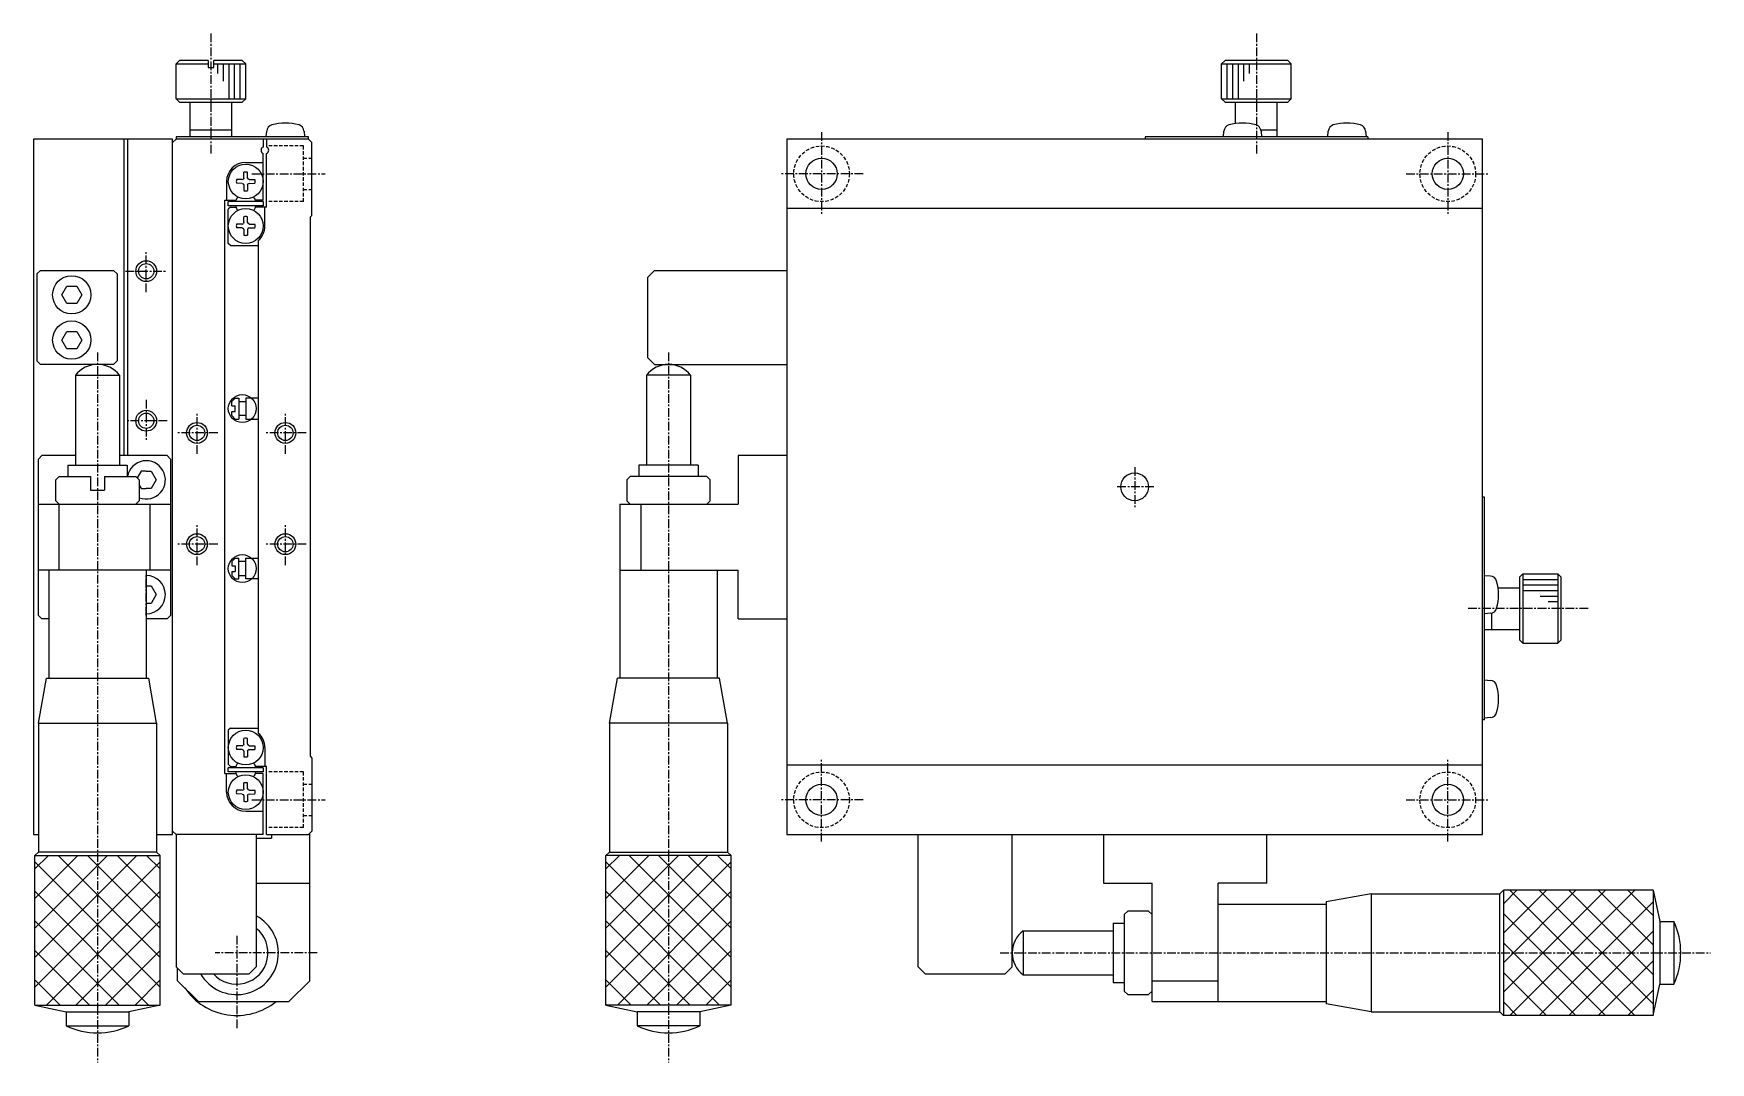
# Model space of a CAD drawing. Extents: x 794 to 1317, y -739 to -479.
# Drawn here: x 1076 to 1317, y -685.6 to -537.7 of the extents above; entities that cross this region are included whole.
import ezdxf

# ---------------------------------------------------------------- set-up
doc = ezdxf.new("R2010")
doc.units = 0
doc.linetypes.add('CENTER', pattern=[2, 1.25, -0.25, 0.25, -0.25])
doc.linetypes.add('DASHED', pattern=[0.75, 0.5, -0.25])
doc.layers.get('0').update_dxf_attribs({"linetype": 'CONTINUOUS'})
doc.layers.add('CENTER', color=1, linetype='CENTER')

msp = doc.modelspace()

# ---------------------------------------------------------------- linework, layer by layer
at = {"color": 7, "linetype": 'CONTINUOUS'}
for p, q in [((1097.01, -541.57), (1096.51, -542.07)), ((1096.51, -547.07), (1096.51, -542.07)), ((1101.11, -541.57), (1097.01, -541.57)), ((1101.11, -541.57), (1101.11, -542.57)), ((1101.91, -542.57), (1101.91, -541.57)), ((1106.01, -541.57), (1101.91, -541.57)), ((1106.51, -542.07), (1106.01, -541.57)), ((1106.51, -547.07), (1106.51, -542.07)), ((1247.28, -541.57), (1246.78, -542.07)), ((1246.78, -547.07), (1246.78, -542.07)), ((1256.28, -541.57), (1247.28, -541.57)), ((1256.78, -542.07), (1256.28, -541.57)), ((1256.78, -547.07), (1256.78, -542.07)), ((1101.11, -542.57), (1101.91, -542.57)), ((1096.51, -547.07), (1097.01, -547.57)), ((1106.01, -547.57), (1106.51, -547.07)), ((1246.78, -547.07), (1247.28, -547.57)), ((1256.28, -547.57), (1256.78, -547.07)), ((1097.01, -547.57), (1106.01, -547.57)), ((1098.51, -552.57), (1098.51, -547.57)), ((1104.51, -552.57), (1104.51, -547.57)), ((1247.28, -547.57), (1256.28, -547.57)), ((1248.78, -550.64), (1248.78, -547.57)), ((1254.78, -552.57), (1254.78, -547.57)), ((1098.51, -551.57), (1104.51, -551.57)), ((1109.46, -552.57), (1109.54, -551.72)), ((1114.89, -551.72), (1114.96, -552.57)), ((1247.03, -552.57), (1247.1, -551.72)), ((1252.43, -551.57), (1254.78, -551.57)), ((1252.46, -551.72), (1252.53, -552.57)), ((1262.03, -552.57), (1262.1, -551.72)), ((1267.46, -551.72), (1267.53, -552.57)), ((1096.01, -552.87), (1076.01, -552.87)), ((1076.01, -552.87), (1076.01, -652.87)), ((1089.01, -552.87), (1089.01, -598.37)), ((1089.51, -552.87), (1089.51, -598.37)), ((1096.51, -552.87), (1096.01, -553.37)), ((1096.01, -652.87), (1096.01, -552.87)), ((1096.01, -652.37), (1096.01, -553.37)), ((1096.51, -552.57), (1096.51, -552.87)), ((1115.51, -552.57), (1096.51, -552.57)), ((1115.51, -552.87), (1096.51, -552.87)), ((1109.01, -552.87), (1109.01, -554.02)), ((1109.51, -552.87), (1109.51, -554.02)), ((1115.51, -552.87), (1115.51, -552.57)), ((1115.51, -552.87), (1116.01, -553.37)), ((1116.01, -563.87), (1116.01, -553.37)), ((1284.28, -552.87), (1184.28, -552.87)), ((1184.28, -552.87), (1184.28, -652.87)), ((1267.78, -552.57), (1235.78, -552.57)), ((1235.78, -552.57), (1235.78, -552.87)), ((1267.78, -552.57), (1267.78, -552.87)), ((1284.28, -652.87), (1284.28, -552.87)), ((1106.51, -556.22), (1109.01, -556.22)), ((1109.01, -561.68), (1109.01, -554.93)), ((1109.51, -562.68), (1109.51, -554.93)), ((1103.76, -558.97), (1103.76, -561.67)), ((1106.01, -558.7), (1105.19, -558.71)), ((1106.01, -558.7), (1106.18, -558.62)), ((1106.24, -558.49), (1106.18, -558.62)), ((1106.24, -558.49), (1106.25, -557.64)), ((1106.79, -558.49), (1106.77, -557.64)), ((1106.79, -558.49), (1106.85, -558.62)), ((1107.01, -558.7), (1106.85, -558.62)), ((1107.01, -558.7), (1107.84, -558.71)), ((1106.01, -559.24), (1105.19, -559.23)), ((1106.01, -559.24), (1106.18, -559.32)), ((1106.24, -559.45), (1106.18, -559.32)), ((1106.24, -559.45), (1106.25, -560.29)), ((1106.79, -559.45), (1106.77, -560.29)), ((1106.79, -559.45), (1106.85, -559.32)), ((1107.01, -559.24), (1106.85, -559.32)), ((1107.01, -559.24), (1107.84, -559.23)), ((1103.51, -644.06), (1103.51, -561.67)), ((1103.51, -561.67), (1105.1, -561.67)), ((1104.01, -562.47), (1104.01, -561.87)), ((1109.01, -561.87), (1104.01, -561.87)), ((1109.01, -562.47), (1104.01, -562.47)), ((1104.31, -562.67), (1104.01, -562.97)), ((1104.01, -567.87), (1104.01, -562.97)), ((1104.31, -562.67), (1105.1, -562.67)), ((1109.01, -561.67), (1107.93, -561.67)), ((1109.51, -562.67), (1107.93, -562.67)), ((1109.01, -561.87), (1109.01, -562.47)), ((1109.26, -565.37), (1109.26, -562.67)), ((1115.81, -564.07), (1116.01, -563.87)), ((1284.28, -562.87), (1184.28, -562.87)), ((1106.01, -565.1), (1105.19, -565.11)), ((1106.01, -565.64), (1105.19, -565.63)), ((1106.01, -565.1), (1106.18, -565.02)), ((1106.01, -565.64), (1106.18, -565.72)), ((1106.24, -564.89), (1106.18, -565.02)), ((1106.24, -565.85), (1106.18, -565.72)), ((1106.24, -564.89), (1106.25, -564.04)), ((1106.24, -565.85), (1106.25, -566.69)), ((1106.79, -564.89), (1106.77, -564.04)), ((1106.79, -565.85), (1106.77, -566.69)), ((1106.79, -564.89), (1106.85, -565.02)), ((1106.79, -565.85), (1106.85, -565.72)), ((1107.01, -565.1), (1106.85, -565.02)), ((1107.01, -565.64), (1106.85, -565.72)), ((1107.01, -565.1), (1107.84, -565.11)), ((1107.01, -565.64), (1107.84, -565.63)), ((1115.81, -641.66), (1115.81, -564.07)), ((1104.31, -568.17), (1104.01, -567.87)), ((1104.31, -568.17), (1108.31, -568.17)), ((1108.31, -567.45), (1108.31, -638.28)), ((1076.51, -572.27), (1077.01, -571.77)), ((1076.51, -572.27), (1076.51, -584.77)), ((1077.01, -571.77), (1087.51, -571.77)), ((1087.51, -571.77), (1088.01, -572.27)), ((1088.01, -572.27), (1088.01, -584.77)), ((1164.28, -572.77), (1165.28, -571.77)), ((1164.28, -572.77), (1164.28, -584.27)), ((1165.28, -571.77), (1184.28, -571.77)), ((1077.01, -585.27), (1076.51, -584.77)), ((1087.51, -585.27), (1077.01, -585.27)), ((1088.01, -584.77), (1087.51, -585.27)), ((1165.28, -585.27), (1164.28, -584.27)), ((1165.28, -585.27), (1184.28, -585.27)), ((1082.04, -586.84), (1082.04, -599.77)), ((1088.39, -586.84), (1088.39, -599.77)), ((1164.1, -586.84), (1164.1, -599.77)), ((1170.45, -586.84), (1170.45, -599.77)), ((1105.01, -590.12), (1104.51, -590.62)), ((1105.01, -590.12), (1105.51, -590.12)), ((1105.51, -590.12), (1105.51, -593.12)), ((1106.51, -590.12), (1106.51, -593.12)), ((1108.31, -590.12), (1106.51, -590.12)), ((1104.51, -591.22), (1104.51, -590.62)), ((1104.51, -591.22), (1105.01, -591.22)), ((1104.51, -592.62), (1104.51, -592.02)), ((1104.51, -592.02), (1105.01, -592.02)), ((1105.01, -593.12), (1104.51, -592.62)), ((1105.01, -592.02), (1105.01, -591.22)), ((1105.51, -590.62), (1106.51, -590.62)), ((1106.51, -592.62), (1105.51, -592.62)), ((1105.01, -593.12), (1105.51, -593.12)), ((1106.51, -593.12), (1108.31, -593.12)), ((1076.71, -598.87), (1077.21, -598.37)), ((1076.71, -621.37), (1076.71, -598.87)), ((1082.04, -598.37), (1077.21, -598.37)), ((1080.96, -599.77), (1080.96, -601.37)), ((1080.96, -599.77), (1089.46, -599.77)), ((1095.21, -598.37), (1088.39, -598.37)), ((1089.46, -599.77), (1089.46, -601.37)), ((1095.21, -598.37), (1095.71, -598.87)), ((1095.71, -598.87), (1095.71, -621.37)), ((1163.03, -599.77), (1163.03, -601.37)), ((1171.53, -599.77), (1163.03, -599.77)), ((1171.53, -599.77), (1171.53, -601.37)), ((1184.28, -598.37), (1177.28, -598.37)), ((1177.28, -598.37), (1177.28, -605.37)), ((1079.71, -601.37), (1079.21, -601.87)), ((1079.21, -604.87), (1079.21, -601.87)), ((1079.71, -601.37), (1084.21, -601.37)), ((1084.21, -601.37), (1084.21, -603.37)), ((1086.21, -601.37), (1090.71, -601.37)), ((1086.21, -601.37), (1086.21, -603.37)), ((1090.71, -601.37), (1091.21, -601.87)), ((1091.21, -601.87), (1091.21, -604.87)), ((1161.78, -601.37), (1161.28, -601.87)), ((1161.28, -601.87), (1161.28, -604.87)), ((1172.78, -601.37), (1161.78, -601.37)), ((1172.78, -601.37), (1173.28, -601.87)), ((1173.28, -604.87), (1173.28, -601.87)), ((1079.21, -604.87), (1079.71, -605.37)), ((1084.21, -603.37), (1086.21, -603.37)), ((1090.71, -605.37), (1091.21, -604.87)), ((1161.78, -605.37), (1161.28, -604.87)), ((1173.28, -604.87), (1172.78, -605.37)), ((1284.58, -604.37), (1284.28, -604.37)), ((1284.58, -636.37), (1284.58, -604.37)), ((1076.71, -605.37), (1095.71, -605.37)), ((1079.71, -614.87), (1079.71, -605.37)), ((1092.71, -605.37), (1092.71, -614.87)), ((1160.28, -605.37), (1160.28, -630.37)), ((1160.28, -605.37), (1177.28, -605.37)), ((1163.28, -605.37), (1163.28, -614.87)), ((1105.01, -613.12), (1104.51, -613.62)), ((1104.51, -613.62), (1104.51, -614.22)), ((1104.51, -614.22), (1105.01, -614.22)), ((1105.01, -613.12), (1105.51, -613.12)), ((1105.01, -614.22), (1105.01, -615.02)), ((1105.51, -616.12), (1105.51, -613.12)), ((1106.51, -613.62), (1105.51, -613.62)), ((1106.51, -616.12), (1106.51, -613.12)), ((1106.51, -613.12), (1108.31, -613.12)), ((1095.71, -614.87), (1076.71, -614.87)), ((1078.21, -614.87), (1078.21, -630.37)), ((1092.21, -614.87), (1092.21, -630.37)), ((1104.51, -615.02), (1104.51, -615.62)), ((1104.51, -615.02), (1105.01, -615.02)), ((1105.01, -616.12), (1104.51, -615.62)), ((1105.01, -616.12), (1105.51, -616.12)), ((1105.51, -615.62), (1106.51, -615.62)), ((1108.31, -616.12), (1106.51, -616.12)), ((1160.28, -614.87), (1177.28, -614.87)), ((1174.28, -614.87), (1174.28, -630.37)), ((1177.28, -621.87), (1177.28, -614.87)), ((1284.58, -615.62), (1285.43, -615.69)), ((1290.08, -615.37), (1289.58, -615.87)), ((1289.58, -615.87), (1289.58, -624.87)), ((1290.08, -615.37), (1295.08, -615.37)), ((1295.58, -615.87), (1295.08, -615.37)), ((1295.58, -624.87), (1295.58, -615.87)), ((1286.51, -617.37), (1289.58, -617.37)), ((1077.21, -621.87), (1076.71, -621.37)), ((1095.71, -621.37), (1095.21, -621.87)), ((1285.43, -621.05), (1284.58, -621.12)), ((1285.58, -621.02), (1285.58, -623.37)), ((1078.21, -621.87), (1077.21, -621.87)), ((1095.21, -621.87), (1092.21, -621.87)), ((1177.28, -621.87), (1184.28, -621.87)), ((1284.58, -623.37), (1289.58, -623.37)), ((1289.58, -624.87), (1290.08, -625.37)), ((1290.08, -625.37), (1295.08, -625.37)), ((1295.08, -625.37), (1295.58, -624.87)), ((1076.71, -636.87), (1077.86, -630.37)), ((1077.86, -630.37), (1092.57, -630.37)), ((1093.71, -636.87), (1092.57, -630.37)), ((1158.78, -636.87), (1159.93, -630.37)), ((1174.63, -630.37), (1159.93, -630.37)), ((1175.78, -636.87), (1174.63, -630.37)), ((1284.58, -630.62), (1285.43, -630.69)), ((1285.43, -636.05), (1284.58, -636.12)), ((1076.71, -636.87), (1076.71, -655.37)), ((1076.71, -636.87), (1093.71, -636.87)), ((1093.71, -636.87), (1093.71, -655.37)), ((1104.31, -637.56), (1104.01, -637.86)), ((1104.01, -637.86), (1104.01, -642.76)), ((1104.31, -637.56), (1108.31, -637.56)), ((1158.78, -636.87), (1158.78, -655.37)), ((1175.78, -636.87), (1158.78, -636.87)), ((1175.78, -636.87), (1175.78, -655.37)), ((1284.58, -636.37), (1284.28, -636.37)), ((1106.01, -640.09), (1105.19, -640.1)), ((1106.01, -640.64), (1105.19, -640.62)), ((1106.01, -640.09), (1106.18, -640.02)), ((1106.01, -640.64), (1106.18, -640.71)), ((1106.24, -639.88), (1106.18, -640.02)), ((1106.24, -640.85), (1106.18, -640.71)), ((1106.24, -639.88), (1106.25, -639.04)), ((1106.24, -640.85), (1106.25, -641.69)), ((1106.79, -639.88), (1106.77, -639.04)), ((1106.79, -640.85), (1106.77, -641.69)), ((1106.79, -639.88), (1106.85, -640.02)), ((1106.79, -640.85), (1106.85, -640.71)), ((1107.01, -640.09), (1106.85, -640.02)), ((1107.01, -640.64), (1106.85, -640.71)), ((1107.01, -640.09), (1107.84, -640.1)), ((1107.01, -640.64), (1107.84, -640.62)), ((1109.26, -640.36), (1109.26, -643.06)), ((1104.31, -643.06), (1104.01, -642.76)), ((1104.01, -643.86), (1104.01, -643.26)), ((1109.01, -643.26), (1104.01, -643.26)), ((1104.31, -643.06), (1105.1, -643.06)), ((1109.51, -643.06), (1107.93, -643.06)), ((1109.01, -643.26), (1109.01, -643.86)), ((1109.51, -652.87), (1109.51, -643.07)), ((1115.81, -641.66), (1116.01, -641.86)), ((1116.01, -641.86), (1116.01, -652.36)), ((1284.28, -642.87), (1184.28, -642.87)), ((1103.51, -644.06), (1105.1, -644.06)), ((1103.76, -646.76), (1103.76, -644.06)), ((1109.01, -643.86), (1104.01, -643.86)), ((1106.24, -646.28), (1106.25, -645.44)), ((1106.79, -646.28), (1106.77, -645.44)), ((1109.01, -644.06), (1107.93, -644.06)), ((1109.01, -652.87), (1109.01, -644.07)), ((1106.01, -646.49), (1105.19, -646.5)), ((1106.01, -647.04), (1105.19, -647.02)), ((1106.01, -646.49), (1106.18, -646.42)), ((1106.01, -647.04), (1106.18, -647.11)), ((1106.24, -646.28), (1106.18, -646.42)), ((1106.24, -647.25), (1106.18, -647.11)), ((1106.24, -647.25), (1106.25, -648.09)), ((1106.79, -647.25), (1106.77, -648.09)), ((1106.79, -646.28), (1106.85, -646.42)), ((1106.79, -647.25), (1106.85, -647.11)), ((1107.01, -646.49), (1106.85, -646.42)), ((1107.01, -647.04), (1106.85, -647.11)), ((1107.01, -646.49), (1107.84, -646.5)), ((1107.01, -647.04), (1107.84, -647.02)), ((1106.51, -649.51), (1109.01, -649.51)), ((1076.01, -652.87), (1076.71, -652.87)), ((1093.71, -652.87), (1096.01, -652.87)), ((1096.51, -652.87), (1096.01, -652.37)), ((1096.51, -652.87), (1096.51, -671.87)), ((1109.01, -652.87), (1096.51, -652.87)), ((1108.01, -652.87), (1108.01, -671.87)), ((1109.51, -652.87), (1115.51, -652.87)), ((1110.21, -652.87), (1110.21, -653.37)), ((1115.51, -652.87), (1116.01, -652.37)), ((1115.71, -673.87), (1115.71, -652.67)), ((1184.28, -652.87), (1284.28, -652.87)), ((1203.18, -671.87), (1203.18, -652.87)), ((1216.68, -671.87), (1216.68, -652.87)), ((1229.78, -652.87), (1229.78, -659.87)), ((1253.28, -659.87), (1253.28, -652.87)), ((1076.71, -655.37), (1076.21, -655.87)), ((1093.71, -655.37), (1094.21, -655.87)), ((1108.01, -653.37), (1110.21, -653.37)), ((1158.78, -655.37), (1158.28, -655.87)), ((1158.78, -655.37), (1175.78, -655.37)), ((1175.78, -655.37), (1176.28, -655.87)), ((1076.21, -677.37), (1076.21, -655.87)), ((1094.21, -677.37), (1094.21, -655.87)), ((1158.28, -677.37), (1158.28, -655.87)), ((1176.28, -677.37), (1176.28, -655.87)), ((1108.01, -659.87), (1115.71, -659.87)), ((1229.78, -659.87), (1236.78, -659.87)), ((1236.78, -676.87), (1236.78, -659.87)), ((1253.28, -659.87), (1246.28, -659.87)), ((1246.28, -676.87), (1246.28, -659.87)), ((1268.28, -661.37), (1261.78, -662.52)), ((1261.78, -662.52), (1261.78, -677.22)), ((1268.28, -661.37), (1286.78, -661.37)), ((1268.28, -661.37), (1268.28, -678.37)), ((1286.78, -661.37), (1287.28, -660.87)), ((1286.78, -678.37), (1286.78, -661.37)), ((1308.78, -660.87), (1287.28, -660.87)), ((1308.78, -660.87), (1309.78, -665.37)), ((1232.78, -664.37), (1233.28, -663.87)), ((1232.78, -664.37), (1232.78, -675.37)), ((1236.28, -663.87), (1233.28, -663.87)), ((1236.28, -663.87), (1236.78, -664.37)), ((1246.28, -662.87), (1261.78, -662.87)), ((1218.25, -666.69), (1231.18, -666.69)), ((1231.18, -665.62), (1232.78, -665.62)), ((1231.18, -665.62), (1231.18, -674.12)), ((1309.78, -665.37), (1309.78, -674.37)), ((1309.78, -665.37), (1311.78, -665.37)), ((1096.51, -671.87), (1097.51, -672.87)), ((1096.71, -673.87), (1096.71, -672.07)), ((1107.01, -672.87), (1108.01, -671.87)), ((1204.18, -672.87), (1203.18, -671.87)), ((1216.68, -671.87), (1215.68, -672.87)), ((1096.71, -673.87), (1099.71, -676.87)), ((1097.51, -672.87), (1107.01, -672.87)), ((1112.71, -676.87), (1115.71, -673.87)), ((1204.18, -672.87), (1215.68, -672.87)), ((1218.25, -673.04), (1231.18, -673.04)), ((1231.18, -674.12), (1232.78, -674.12)), ((1236.78, -673.87), (1246.28, -673.87)), ((1308.78, -678.87), (1309.78, -674.37)), ((1309.78, -674.37), (1311.78, -674.37)), ((1099.71, -676.87), (1112.71, -676.87)), ((1232.78, -675.37), (1233.28, -675.87)), ((1233.28, -675.87), (1236.28, -675.87)), ((1236.78, -675.37), (1236.28, -675.87)), ((1236.78, -676.87), (1261.78, -676.87)), ((1268.28, -678.37), (1261.78, -677.22)), ((1076.21, -677.37), (1080.71, -678.37)), ((1080.71, -678.37), (1080.71, -680.37)), ((1094.21, -677.37), (1089.71, -678.37)), ((1089.71, -678.37), (1089.71, -680.37)), ((1158.28, -677.37), (1162.78, -678.37)), ((1171.78, -678.37), (1162.78, -678.37)), ((1162.78, -678.37), (1162.78, -680.37)), ((1176.28, -677.37), (1171.78, -678.37)), ((1171.78, -678.37), (1171.78, -680.37)), ((1268.28, -678.37), (1286.78, -678.37)), ((1286.78, -678.37), (1287.28, -678.87)), ((1308.78, -678.87), (1287.28, -678.87))]:
    msp.add_line(p, q, dxfattribs=at)
at = {"color": 3, "linetype": 'CONTINUOUS'}
for p, q in [((1096.51, -542.07), (1101.11, -542.07)), ((1101.91, -542.07), (1106.51, -542.07)), ((1102.51, -543.44), (1102.51, -542.07)), ((1103.31, -544.57), (1103.31, -542.07)), ((1104.11, -547.07), (1104.11, -542.07)), ((1104.91, -547.07), (1104.91, -542.07)), ((1105.71, -547.07), (1105.71, -542.07)), ((1246.78, -542.07), (1256.78, -542.07)), ((1247.58, -547.07), (1247.58, -542.07)), ((1248.38, -547.07), (1248.38, -542.07)), ((1249.18, -547.07), (1249.18, -542.07)), ((1249.98, -544.57), (1249.98, -542.07)), ((1250.78, -543.44), (1250.78, -542.07)), ((1096.51, -547.07), (1106.51, -547.07)), ((1246.78, -547.07), (1256.78, -547.07)), ((1080.07, -575.27), (1080.79, -574.02)), ((1080.79, -576.52), (1080.07, -575.27)), ((1080.79, -574.02), (1082.24, -574.02)), ((1082.24, -574.02), (1082.96, -575.27)), ((1082.96, -575.27), (1082.24, -576.52)), ((1082.24, -576.52), (1080.79, -576.52)), ((1080.07, -581.77), (1080.79, -580.52)), ((1080.79, -580.52), (1082.24, -580.52)), ((1082.24, -580.52), (1082.96, -581.77)), ((1080.79, -583.02), (1080.07, -581.77)), ((1082.24, -583.02), (1080.79, -583.02)), ((1082.96, -581.77), (1082.24, -583.02)), ((1082.04, -586.84), (1088.39, -586.84)), ((1170.45, -586.84), (1164.1, -586.84)), ((1091.49, -600.62), (1090.93, -601.59)), ((1092.21, -600.62), (1091.49, -600.62)), ((1092.21, -600.62), (1092.94, -600.62)), ((1092.94, -600.62), (1093.66, -601.87)), ((1093.66, -601.87), (1092.94, -603.12)), ((1091.21, -602.64), (1091.49, -603.12)), ((1091.49, -603.12), (1092.21, -603.12)), ((1092.94, -603.12), (1092.21, -603.12)), ((1290.08, -615.37), (1290.08, -625.37)), ((1290.08, -616.17), (1295.08, -616.17)), ((1290.08, -616.97), (1295.08, -616.97)), ((1295.08, -615.37), (1295.08, -625.37)), ((1092.21, -617.12), (1092.94, -617.12)), ((1092.94, -617.12), (1093.66, -618.37)), ((1093.66, -618.37), (1092.94, -619.62)), ((1290.08, -617.77), (1295.08, -617.77)), ((1292.58, -618.57), (1295.08, -618.57)), ((1293.71, -619.37), (1295.08, -619.37)), ((1092.94, -619.62), (1092.21, -619.62)), ((1093.71, -655.37), (1076.71, -655.37)), ((1076.21, -655.87), (1094.21, -655.87)), ((1078.15, -655.87), (1076.21, -657.81)), ((1082.4, -655.87), (1076.21, -662.05)), ((1086.64, -655.87), (1076.21, -666.3)), ((1090.88, -655.87), (1076.21, -670.54)), ((1094.21, -674.78), (1076.21, -656.78)), ((1094.21, -656.78), (1076.21, -674.78)), ((1094.21, -670.54), (1079.54, -655.87)), ((1094.21, -666.3), (1083.79, -655.87)), ((1094.21, -662.05), (1088.03, -655.87)), ((1094.21, -657.81), (1092.27, -655.87)), ((1176.28, -655.87), (1158.28, -655.87)), ((1158.28, -670.54), (1172.95, -655.87)), ((1158.28, -666.3), (1168.71, -655.87)), ((1158.28, -662.05), (1164.46, -655.87)), ((1158.28, -657.81), (1160.22, -655.87)), ((1158.28, -674.78), (1176.28, -656.78)), ((1158.28, -656.78), (1176.28, -674.78)), ((1161.61, -655.87), (1176.28, -670.54)), ((1165.85, -655.87), (1176.28, -666.3)), ((1170.1, -655.87), (1176.28, -662.05)), ((1174.34, -655.87), (1176.28, -657.81)), ((1092.56, -677.37), (1076.21, -661.02)), ((1094.21, -661.02), (1077.87, -677.37)), ((1158.28, -661.02), (1174.63, -677.37)), ((1159.93, -677.37), (1176.28, -661.02)), ((1287.28, -660.87), (1287.28, -678.87)), ((1287.28, -662.81), (1289.22, -660.87)), ((1287.28, -667.05), (1293.46, -660.87)), ((1287.28, -671.3), (1297.71, -660.87)), ((1287.28, -675.54), (1301.95, -660.87)), ((1306.19, -678.87), (1288.19, -660.87)), ((1288.19, -678.87), (1306.19, -660.87)), ((1308.78, -677.22), (1292.43, -660.87)), ((1292.43, -678.87), (1308.78, -662.52)), ((1308.78, -672.97), (1296.68, -660.87)), ((1308.78, -668.73), (1300.92, -660.87)), ((1308.78, -664.49), (1305.16, -660.87)), ((1308.78, -660.87), (1308.78, -678.87)), ((1301.95, -678.87), (1287.28, -664.2)), ((1088.32, -677.37), (1076.21, -665.27)), ((1094.21, -665.27), (1082.11, -677.37)), ((1158.28, -665.27), (1170.38, -677.37)), ((1164.18, -677.37), (1176.28, -665.27)), ((1218.25, -666.69), (1218.25, -673.04)), ((1296.68, -678.87), (1308.78, -666.77)), ((1311.78, -665.37), (1311.78, -674.37)), ((1084.07, -677.37), (1076.21, -669.51)), ((1094.21, -669.51), (1086.35, -677.37)), ((1158.28, -669.51), (1166.14, -677.37)), ((1168.42, -677.37), (1176.28, -669.51)), ((1297.71, -678.87), (1287.28, -668.44)), ((1300.92, -678.87), (1308.78, -671.01)), ((1079.83, -677.37), (1076.21, -673.75)), ((1094.21, -673.75), (1090.6, -677.37)), ((1158.28, -673.75), (1161.9, -677.37)), ((1172.66, -677.37), (1176.28, -673.75)), ((1293.46, -678.87), (1287.28, -672.69)), ((1289.22, -678.87), (1287.28, -676.93)), ((1305.16, -678.87), (1308.78, -675.25)), ((1076.21, -677.37), (1094.21, -677.37)), ((1080.71, -678.37), (1089.71, -678.37)), ((1176.28, -677.37), (1158.28, -677.37)), ((1080.71, -680.37), (1089.71, -680.37)), ((1171.78, -680.37), (1162.78, -680.37))]:
    msp.add_line(p, q, dxfattribs=at)
at = {"color": 3, "linetype": 'DASHED'}
for p, q in [((1114.81, -553.87), (1109.51, -553.87)), ((1114.81, -561.87), (1114.81, -553.87)), ((1114.81, -555.62), (1116.01, -555.62)), ((1114.81, -560.12), (1116.01, -560.12)), ((1114.81, -561.87), (1109.51, -561.87)), ((1114.81, -643.86), (1109.51, -643.86)), ((1114.81, -651.86), (1114.81, -643.86)), ((1114.81, -645.61), (1116.01, -645.61)), ((1114.81, -650.11), (1116.01, -650.11)), ((1114.81, -651.86), (1109.51, -651.86))]:
    msp.add_line(p, q, dxfattribs=at)
for centre in [(1189.28, -557.87), (1279.28, -557.87), (1189.28, -647.87), (1279.28, -647.87)]:
    msp.add_circle(centre, 4, dxfattribs=at)
at = {"color": 7, "linetype": 'CONTINUOUS'}
for centre, radius in [((1106.51, -558.97), 2.5), ((1189.28, -557.87), 2.25), ((1279.28, -557.87), 2.25), ((1106.51, -565.37), 2.5), ((1092.21, -571.87), 1.1), ((1092.21, -593.37), 1.1), ((1099.51, -595.12), 1.1), ((1112.21, -595.12), 1.1), ((1234.28, -602.87), 2), ((1099.51, -611.12), 1.1), ((1112.21, -611.12), 1.1), ((1106.51, -640.36), 2.5), ((1106.51, -646.76), 2.5), ((1189.28, -647.87), 2.25), ((1279.28, -647.87), 2.25)]:
    msp.add_circle(centre, radius, dxfattribs=at)
at = {"color": 3, "linetype": 'CONTINUOUS'}
for centre, radius in [((1092.21, -571.87), 1.5), ((1081.51, -575.27), 2.75), ((1081.51, -581.77), 2.75), ((1106.01, -591.62), 2), ((1092.21, -593.37), 1.5), ((1099.51, -595.12), 1.5), ((1112.21, -595.12), 1.5), ((1099.51, -611.12), 1.5), ((1112.21, -611.12), 1.5), ((1106.01, -614.62), 2)]:
    msp.add_circle(centre, radius, dxfattribs=at)
at = {"color": 7, "linetype": 'CONTINUOUS'}
for centre, radius, start, end in [((1110.53, -551.81), 1, 106.257, 175), ((1112.21, -557.57), 7, 73.743, 106.257), ((1113.89, -551.81), 1, 5, 73.743), ((1248.1, -551.81), 1, 106.257, 175), ((1249.78, -557.57), 7, 73.743, 106.257), ((1251.46, -551.81), 1, 5, 73.743), ((1263.1, -551.81), 1, 106.257, 175), ((1264.78, -557.57), 7, 73.743, 106.257), ((1266.46, -551.81), 1, 5, 73.743), ((1109.21, -554.48), 0.5, 113.5781, 246.4218), ((1109.31, -554.48), 0.5, 293.5781, 66.4218), ((1106.51, -558.97), 2.75, 90, 180), ((1106.51, -558.97), 1.35, 168.8959, 191.1041), ((1106.51, -558.97), 1.35, 78.8959, 101.1041), ((1106.51, -558.97), 1.35, 348.8959, 11.1041), ((1106.51, -562.17), 1.5, 139.4584, 168.4631), ((1106.51, -558.97), 1.35, 258.8959, 281.1041), ((1106.51, -562.17), 1.5, 11.537, 40.5416), ((1106.51, -562.17), 1.5, 191.537, 220.5416), ((1106.51, -562.17), 1.5, 319.4584, 348.463), ((1106.51, -565.37), 1.35, 168.8959, 191.1041), ((1106.51, -565.37), 1.35, 78.8959, 101.1041), ((1106.51, -565.37), 1.35, 348.8959, 11.1041), ((1106.51, -565.37), 2.75, 310.8851, 0), ((1106.51, -565.37), 1.35, 258.8959, 281.1041), ((1085.21, -589.27), 4, 37.4626, 142.5374), ((1167.28, -589.27), 4, 37.4626, 142.5374), ((1285.34, -616.69), 1, 16.257, 85), ((1279.58, -618.37), 7, 343.743, 16.257), ((1285.34, -620.05), 1, 275, 343.743), ((1285.34, -631.69), 1, 16.257, 85), ((1279.58, -633.37), 7, 343.743, 16.257), ((1285.34, -635.05), 1, 275, 343.743), ((1106.51, -640.36), 2.75, 0, 49.1149), ((1106.51, -640.36), 1.35, 168.8959, 191.1041), ((1106.51, -640.36), 1.35, 78.8959, 101.1041), ((1106.51, -640.36), 1.35, 348.8959, 11.1041), ((1106.51, -643.56), 1.5, 139.4584, 168.4631), ((1106.51, -640.36), 1.35, 258.8959, 281.1041), ((1106.51, -643.56), 1.5, 11.537, 40.5416), ((1106.51, -643.56), 1.5, 191.537, 220.5416), ((1106.51, -646.76), 1.35, 78.8959, 101.1041), ((1106.51, -643.56), 1.5, 319.4584, 348.463), ((1106.51, -646.76), 2.75, 180, 270), ((1106.51, -646.76), 1.35, 168.8959, 191.1041), ((1106.51, -646.76), 1.35, 258.8959, 281.1041), ((1106.51, -646.76), 1.35, 348.8959, 11.1041), ((1105.21, -669.87), 6, 210, 62.1819), ((1105.21, -669.87), 4.5, 221.8103, 51.5214), ((1220.68, -669.87), 4, 127.4626, 232.5374), ((1302.15, -669.87), 10.62, 334.9424, 25.0576), ((1105.21, -669.87), 9, 214.1406, 308.9425), ((1085.21, -670.74), 10.62, 244.9424, 295.0576), ((1167.28, -670.74), 10.62, 244.9424, 295.0576)]:
    msp.add_arc(centre, radius, start, end, dxfattribs=at)
at = {"color": 3, "linetype": 'CONTINUOUS'}
for centre, start, end in [((1092.21, -601.87), 248.6763, 169.5243), ((1092.21, -618.37), 270, 90)]:
    msp.add_arc(centre, 2.75, start, end, dxfattribs=at)
at = {"layer": 'CENTER', "color": 1, "linetype": 'CENTER'}
for p, q in [((1101.51, -537.7), (1101.51, -554.96)), ((1251.78, -537.7), (1251.78, -554.96)), ((1189.28, -551.87), (1189.28, -563.87)), ((1279.28, -551.87), (1279.28, -563.87)), ((1107.4, -557.86), (1117.91, -557.86)), ((1195.28, -557.87), (1183.28, -557.87)), ((1273.28, -557.87), (1285.28, -557.87)), ((1092.21, -574.87), (1092.21, -568.87)), ((1089.21, -571.87), (1095.21, -571.87)), ((1085.21, -583.54), (1085.21, -685.63)), ((1167.28, -583.54), (1167.28, -685.63)), ((1092.21, -590.37), (1092.21, -596.37)), ((1099.51, -598.12), (1099.51, -592.12)), ((1112.21, -598.12), (1112.21, -592.12)), ((1095.21, -593.37), (1089.21, -593.37)), ((1102.51, -595.12), (1096.51, -595.12)), ((1115.21, -595.12), (1109.21, -595.12)), ((1234.28, -600.05), (1234.28, -606)), ((1237.03, -602.87), (1231.63, -602.87)), ((1099.51, -614.12), (1099.51, -608.12)), ((1112.21, -614.12), (1112.21, -608.12)), ((1102.51, -611.12), (1096.51, -611.12)), ((1115.21, -611.12), (1109.21, -611.12)), ((1092.21, -621.37), (1092.21, -615.37)), ((1299.45, -620.37), (1282.19, -620.37)), ((1189.28, -653.87), (1189.28, -641.87)), ((1279.28, -653.87), (1279.28, -641.87)), ((1107.4, -647.87), (1117.91, -647.87)), ((1195.28, -647.87), (1183.28, -647.87)), ((1273.28, -647.87), (1285.28, -647.87)), ((1105.21, -667.43), (1105.21, -680.87)), ((1116.77, -669.87), (1102.12, -669.87)), ((1214.95, -669.87), (1317.04, -669.87))]:
    msp.add_line(p, q, dxfattribs=at)

doc.saveas('drawing.dxf')
